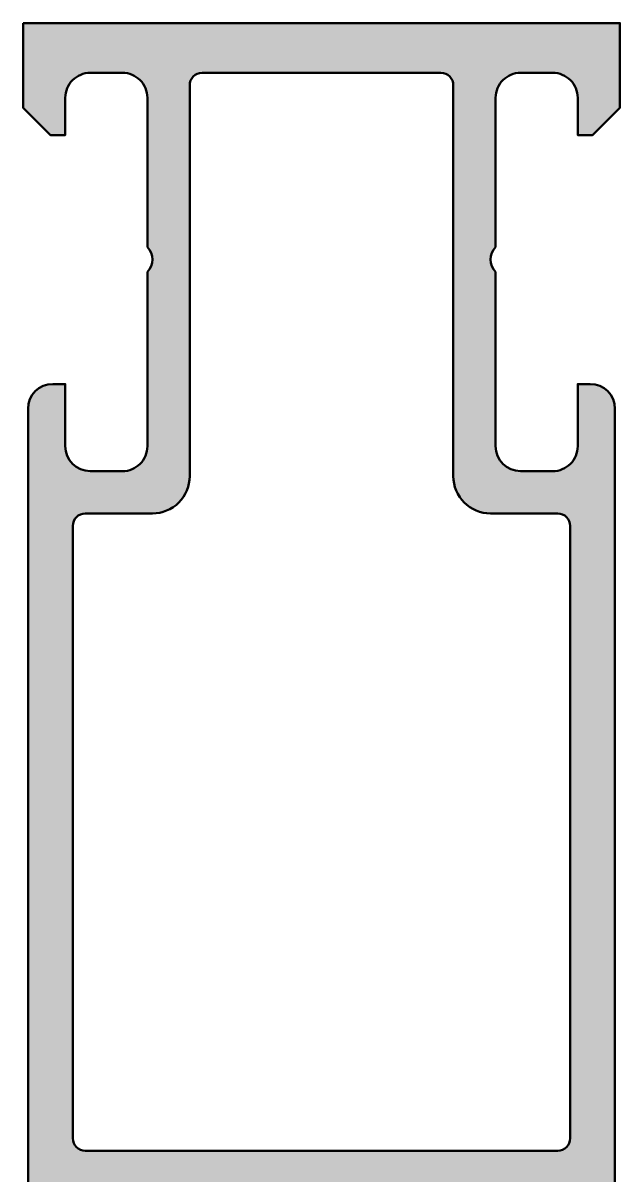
# Model space of a CAD drawing. Extents: x 0 to 84, y 0 to 99.8.
# Drawn here: x 30 to 54, y 53.49 to 99.8 of the extents above; entities that cross this region are included whole.
import ezdxf

# ---------------------------------------------------------------- set-up
doc = ezdxf.new("R2010")
doc.units = 0
doc.layers.add('0S-Alu contour', color=7, linetype='Continuous', lineweight=50)
doc.layers.add('0S-Alu hatch', color=252, linetype='Continuous', lineweight=25)

# ---------------------------------------------------------------- blocks, each defined once
blk = doc.blocks.new('430170__C984ED86_5670_4911_BBB0_9640000D8BF9_')
at = {"layer": '0S-Alu hatch'}
h = blk.add_hatch(color=256, dxfattribs=at)
edge = h.paths.add_edge_path()
edge.add_line((29.99999537859414, 99.79999999999998), (29.99999537859405, 96.40000000468203))
edge.add_line((29.99999537859405, 96.40000000468203), (31.09999537859402, 95.30000000468208))
edge.add_line((31.09999537859402, 95.30000000468208), (31.69999537859395, 95.30000000468206))
edge.add_line((31.69999537859395, 95.30000000468206), (31.69999537859395, 96.80000000468206))
edge.add_ellipse((32.69999537859396, 96.80000000468206), major_axis=(-1.000000000000007, 0), ratio=1, start_angle=269.99999999999716, end_angle=360, ccw=False)
edge.add_line((32.69999537859401, 97.80000000468206), (33.99999537859377, 97.80000000468206))
edge.add_ellipse((33.99999537859395, 96.80000000468186), major_axis=(-1.000000000000184, 0), ratio=1, start_angle=180, end_angle=270.0000000000106, ccw=False)
edge.add_line((34.99999537859414, 96.80000000468185), (34.99999537859414, 90.80000000468206))
edge.add_ellipse((34.47499537859414, 90.30000000468206), major_axis=(-0.7249999999999939, 0), ratio=1, start_angle=136.397181027296, end_angle=223.6028189727041, ccw=False)
edge.add_line((34.99999537859414, 89.80000000468208), (34.99999537859428, 82.80000000468203))
edge.add_ellipse((33.99999537859422, 82.8000000046821), major_axis=(-1.000000000000063, 0), ratio=1, start_angle=89.9999999999971, end_angle=180, ccw=False)
edge.add_line((33.99999537859417, 81.80000000468203), (32.69999537859381, 81.80000000468185))
edge.add_ellipse((32.69999537859396, 82.80000000468183), major_axis=(-1, 0), ratio=1, start_angle=0, end_angle=89.99999999999193, ccw=False)
edge.add_line((31.69999537859395, 82.80000000468186), (31.69999537859395, 85.30000000468206))
edge.add_line((31.69999537859395, 85.30000000468206), (31.1999953785939, 85.30000000468206))
edge.add_arc((31.19999537859396, 84.3000000046822), 0.9999999999998578, 90.00000000000365, 180)
edge.add_line((30.19999537859411, 84.3000000046822), (30.19999179956064, 51.77385694522051))
edge.add_line((30.19999179956064, 51.77385694522051), (30.19201551743471, 51.70173514519634))
edge.add_line((30.19201551743471, 51.70173514519634), (30.16570629475807, 51.63411118555963))
edge.add_line((30.16570629475807, 51.63411118555963), (30.12284464091006, 51.57556160191774))
edge.add_line((30.12284464091006, 51.57556160191774), (30.06633127165041, 51.53004881020064))
edge.add_line((30.06633127165041, 51.53004881020064), (29.99999079956074, 51.50065294521872))
edge.add_line((29.99999079956074, 51.50065294521872), (29.99999079956062, 49.62064194521055))
edge.add_line((29.99999079956062, 49.62064194521055), (30.007512425906, 49.55388566502358))
edge.add_line((30.007512425906, 49.55388566502358), (30.02970013918959, 49.4904768234744))
edge.add_line((30.02970013918959, 49.4904768234744), (30.06544135482001, 49.43359500465167))
edge.add_line((30.06544135482001, 49.43359500465167), (30.11294385900318, 49.38609250046915))
edge.add_line((30.11294385900318, 49.38609250046915), (30.16982567782473, 49.3503512848395))
edge.add_line((30.16982567782473, 49.3503512848395), (30.23323451937527, 49.32816357155518))
edge.add_line((30.23323451937527, 49.32816357155518), (30.29999079956174, 49.3206419452097))
edge.add_line((30.29999079956174, 49.3206419452097), (31.27996511860498, 49.32064194521029))
edge.add_line((31.27996511860498, 49.32064194521029), (31.35761083213374, 49.33086419732301))
edge.add_line((31.35761083213374, 49.33086419732301), (31.42996511860336, 49.36083432407442))
edge.add_line((31.42996511860336, 49.36083432407442), (31.49209715295906, 49.40850991085399))
edge.add_line((31.49209715295906, 49.40850991085399), (31.53977273973841, 49.47064194520969))
edge.add_line((31.53977273973841, 49.47064194520969), (31.56974286648993, 49.54299623168006))
edge.add_line((31.56974286648993, 49.54299623168006), (31.5799651186036, 49.62064194521068))
edge.add_line((31.5799651186036, 49.62064194521068), (31.57996511860349, 52.38063994521046))
edge.add_line((31.57996511860349, 52.38063994521046), (31.58405480474745, 52.41169647783405))
edge.add_line((31.58405480474745, 52.41169647783405), (31.5960424201504, 52.44063660271951))
edge.add_line((31.5960424201504, 52.44063660271951), (31.61511118733272, 52.46548848131081))
edge.add_line((31.61511118733272, 52.46548848131081), (31.63996185377148, 52.4845588281608))
edge.add_line((31.63996185377148, 52.4845588281608), (31.66890121660696, 52.49654828311353))
edge.add_line((31.66890121660696, 52.49654828311353), (31.69995748920975, 52.50063994335282))
edge.add_line((31.69995748920975, 52.50063994335282), (35.99997554211068, 52.50063994520978))
edge.add_line((35.99997554211068, 52.50063994520978), (36.111239119297, 52.48810956865002))
edge.add_line((36.111239119297, 52.48810956865002), (36.21692425097949, 52.4511332669644))
edge.add_line((36.21692425097949, 52.4511332669644), (36.31173072560496, 52.39156543744086))
edge.add_line((36.31173072560496, 52.39156543744086), (36.39090390679233, 52.31239346433179))
edge.add_line((36.39090390679233, 52.31239346433179), (36.45047318294086, 52.21758789865181))
edge.add_line((36.45047318294086, 52.21758789865181), (36.48745109725108, 52.11190333119469))
edge.add_line((36.48745109725108, 52.11190333119469), (36.49998317155796, 52.00063994522075))
edge.add_line((36.49998317155796, 52.00063994522075), (36.4999831715585, 51.300642996967))
edge.add_line((36.4999831715585, 51.300642996967), (35.11173854265211, 48.89611724013248))
edge.add_line((35.11173854265211, 48.89611724013248), (35.10140937816631, 48.86141803633648))
edge.add_line((35.10140937816631, 48.86141803633648), (35.10038845824936, 48.82522847837424))
edge.add_line((35.10038845824936, 48.82522847837424), (35.10874499918781, 48.79000214438137))
edge.add_line((35.10874499918781, 48.79000214438137), (35.1259124445691, 48.75812730788055))
edge.add_line((35.1259124445691, 48.75812730788055), (35.15072687664726, 48.73176501769951))
edge.add_line((35.15072687664726, 48.73176501769951), (35.18150592759675, 48.71270258328699))
edge.add_line((35.18150592759675, 48.71270258328699), (35.21616284060311, 48.70223239877581))
edge.add_line((35.21616284060311, 48.70223239877581), (35.25234794773407, 48.70106432129652))
edge.add_line((35.25234794773407, 48.70106432129652), (36.38591942162957, 48.94809872608988))
edge.add_line((36.38591942162957, 48.94809872608988), (37.4320412779564, 49.44973539271022))
edge.add_line((37.4320412779564, 49.44973539271022), (38.33438988565275, 50.17896599668145))
edge.add_line((38.33438988565275, 50.17896599668145), (39.04438242450793, 51.09652846232148))
edge.add_line((39.04438242450793, 51.09652846232148), (39.52379260418182, 52.15302084905736))
edge.add_line((39.52379260418182, 52.15302084905736), (39.57688533586516, 52.26703430340733))
edge.add_line((39.57688533586516, 52.26703430340733), (39.65674877251196, 52.36419261452832))
edge.add_line((39.65674877251196, 52.36419261452832), (39.75833011811945, 52.43834877514172))
edge.add_line((39.75833011811945, 52.43834877514172), (39.87520252909347, 52.4848110769132))
edge.add_line((39.87520252909347, 52.4848110769132), (39.99998375506583, 52.5006414710936))
edge.add_line((39.99998375506583, 52.5006414710936), (44.00000767739526, 52.5006414710943))
edge.add_line((44.00000767739526, 52.5006414710943), (44.12478890336312, 52.48481107691436))
edge.add_line((44.12478890336312, 52.48481107691436), (44.24166131433604, 52.43834877514297))
edge.add_line((44.24166131433604, 52.43834877514297), (44.34324265994611, 52.36419261452809))
edge.add_line((44.34324265994611, 52.36419261452809), (44.42310609659218, 52.26703430340724))
edge.add_line((44.42310609659218, 52.26703430340724), (44.47619882829722, 52.15302084903398))
edge.add_line((44.47619882829722, 52.15302084903398), (44.95560900794866, 51.09652846232179))
edge.add_line((44.95560900794866, 51.09652846232179), (45.66560154680276, 50.17896599668289))
edge.add_line((45.66560154680276, 50.17896599668289), (46.56795015450033, 49.44973539271106))
edge.add_line((46.56795015450033, 49.44973539271106), (47.61407201082654, 48.94809872609075))
edge.add_line((47.61407201082654, 48.94809872609075), (48.74764348472287, 48.70106432129687))
edge.add_line((48.74764348472287, 48.70106432129687), (48.78382859185261, 48.70223239877661))
edge.add_line((48.78382859185261, 48.70223239877661), (48.8184855048615, 48.71270258328815))
edge.add_line((48.8184855048615, 48.71270258328815), (48.84926455580957, 48.73176501769973))
edge.add_line((48.84926455580957, 48.73176501769973), (48.87407898788801, 48.75812730788076))
edge.add_line((48.87407898788801, 48.75812730788076), (48.89124643326868, 48.79000214438308))
edge.add_line((48.89124643326868, 48.79000214438308), (48.8996029742073, 48.82522847837615))
edge.add_line((48.8996029742073, 48.82522847837615), (48.89858205429099, 48.86141803633741))
edge.add_line((48.89858205429099, 48.86141803633741), (48.8882528898056, 48.89611724013057))
edge.add_line((48.8882528898056, 48.89611724013057), (47.50000826089866, 51.300642996967))
edge.add_line((47.50000826089866, 51.300642996967), (47.50000826089901, 52.00063994522202))
edge.add_line((47.50000826089901, 52.00063994522202), (47.51254033520642, 52.11190333119496))
edge.add_line((47.51254033520642, 52.11190333119496), (47.54951824951634, 52.21758789865424))
edge.add_line((47.54951824951634, 52.21758789865424), (47.60908752566486, 52.31239346433349))
edge.add_line((47.60908752566486, 52.31239346433349), (47.68826070685101, 52.39156543744075))
edge.add_line((47.68826070685101, 52.39156543744075), (47.78306718147696, 52.45113326696497))
edge.add_line((47.78306718147696, 52.45113326696497), (47.88875231316017, 52.48810956864989))
edge.add_line((47.88875231316017, 52.48810956864989), (48.0000158903474, 52.50063994521046))
edge.add_line((48.0000158903474, 52.50063994521046), (52.30003394324829, 52.5006399433535))
edge.add_line((52.30003394324829, 52.5006399433535), (52.33109021584802, 52.49654828311467))
edge.add_line((52.33109021584802, 52.49654828311467), (52.3600295786848, 52.48455882816158))
edge.add_line((52.3600295786848, 52.48455882816158), (52.38488024512399, 52.46548848131272))
edge.add_line((52.38488024512399, 52.46548848131272), (52.40394901230594, 52.44063660272013))
edge.add_line((52.40394901230594, 52.44063660272013), (52.41593662770923, 52.41169647783533))
edge.add_line((52.41593662770923, 52.41169647783533), (52.42002631385346, 52.38063994520794))
edge.add_line((52.42002631385346, 52.38063994520794), (52.42002631385343, 49.62064194521069))
edge.add_line((52.42002631385343, 49.62064194521069), (52.43024856596655, 49.54299623167923))
edge.add_line((52.43024856596655, 49.54299623167923), (52.4602186927177, 49.47064194521067))
edge.add_line((52.4602186927177, 49.47064194521067), (52.50789427949739, 49.40850991085515))
edge.add_line((52.50789427949739, 49.40850991085515), (52.57002631385429, 49.36083432407497))
edge.add_line((52.57002631385429, 49.36083432407497), (52.64238060032202, 49.33086419732382))
edge.add_line((52.64238060032202, 49.33086419732382), (52.72002631385295, 49.32064194521061))
edge.add_line((52.72002631385295, 49.32064194521061), (53.70000063289841, 49.32064194521064))
edge.add_line((53.70000063289841, 49.32064194521064), (53.76675691308334, 49.32816357155598))
edge.add_line((53.76675691308334, 49.32816357155598), (53.83016575463155, 49.35035128484007))
edge.add_line((53.83016575463155, 49.35035128484007), (53.88704757345458, 49.3860925004705))
edge.add_line((53.88704757345458, 49.3860925004705), (53.93455007763579, 49.43359500465222))
edge.add_line((53.93455007763579, 49.43359500465222), (53.97029129326724, 49.49047682347561))
edge.add_line((53.97029129326724, 49.49047682347561), (53.99247900655048, 49.55388566502276))
edge.add_line((53.99247900655048, 49.55388566502276), (54.00000063289623, 49.62064194521109))
edge.add_line((54.00000063289623, 49.62064194521109), (54.00000063289626, 51.5006529452192))
edge.add_line((54.00000063289626, 51.5006529452192), (53.93366016080635, 51.53004881020139))
edge.add_line((53.93366016080635, 51.53004881020139), (53.87714679154639, 51.57556160191735))
edge.add_line((53.87714679154639, 51.57556160191735), (53.83428513769904, 51.63411118555872))
edge.add_line((53.83428513769904, 51.63411118555872), (53.80797591502214, 51.70173514519693))
edge.add_line((53.80797591502214, 51.70173514519693), (53.79999963289616, 51.77385694521838))
edge.add_line((53.79999963289616, 51.77385694521838), (53.79999605385934, 84.30000000468206))
edge.add_arc((52.79999605385945, 84.30000000468218), 0.9999999999998863, 0, 89.99999999999349)
edge.add_line((52.79999605385957, 85.30000000468206), (52.29999605385957, 85.30000000468208))
edge.add_line((52.29999605385957, 85.30000000468208), (52.29999605385957, 82.80000000468195))
edge.add_ellipse((51.2999960538597, 82.80000000468203), major_axis=(-0.9999999999998721, 0), ratio=1, start_angle=89.99999999999272, end_angle=180, ccw=False)
edge.add_line((51.29999605385958, 81.80000000468218), (49.99999605385959, 81.80000000468203))
edge.add_ellipse((49.99999605385974, 82.80000000468218), major_axis=(-1.000000000000127, 0), ratio=1, start_angle=0, end_angle=89.99999999999102, ccw=False)
edge.add_line((48.99999605385962, 82.80000000468218), (48.99999605385962, 89.80000000468208))
edge.add_ellipse((49.52499605385961, 90.30000000468206), major_axis=(-0.7249999999999939, 0), ratio=1, start_angle=-43.602818972704085, end_angle=43.602818972704085, ccw=False)
edge.add_line((48.99999605385962, 90.80000000468206), (48.99999605385962, 96.80000000468206))
edge.add_ellipse((49.99999605385962, 96.80000000468206), major_axis=(-1.000000000000007, 0), ratio=1, start_angle=269.99999999999875, end_angle=360, ccw=False)
edge.add_line((49.99999605385965, 97.80000000468206), (51.29999605385958, 97.80000000468206))
edge.add_ellipse((51.29999605385958, 96.80000000468208), major_axis=(-0.9999999999999857, 0), ratio=1, start_angle=180, end_angle=270.0000000000004, ccw=False)
edge.add_line((52.29999605385957, 96.80000000468206), (52.29999605385957, 95.30000000468203))
edge.add_line((52.29999605385957, 95.30000000468203), (52.89999605385968, 95.30000000468206))
edge.add_line((52.89999605385968, 95.30000000468206), (53.99999605385959, 96.40000000468198))
edge.add_line((53.99999605385959, 96.40000000468198), (53.9999893626168, 99.8000669158048))
edge.add_line((53.9999893626168, 99.8000669158048), (29.99999537859414, 99.79999999999998))
edge = h.paths.add_edge_path()
edge.add_ellipse((37.19999080095725, 97.30000305643992), major_axis=(-0.5, 0), ratio=1, start_angle=270, end_angle=360, ccw=False)
edge.add_line((37.19999080095725, 97.80000305643993), (46.80000063149619, 97.80000305643993))
edge.add_ellipse((46.80000063149613, 97.3000030564398), major_axis=(-0.5000000000001137, 0), ratio=1, start_angle=180, end_angle=269.9999999999935, ccw=False)
edge.add_line((47.30000063149624, 97.30000305643976), (47.30000063149624, 81.59999542704539))
edge.add_arc((48.80000063149616, 81.59999542704539), 1.499999999999914, 180, 269.9999999999968)
edge.add_line((48.80000063149608, 80.09999542704546), (51.50000062777486, 80.09999542704546))
edge.add_ellipse((51.5000006277749, 79.59999542704543), major_axis=(-0.5000000000000285, 0), ratio=1, start_angle=180, end_angle=270.00000000000324, ccw=False)
edge.add_line((52.00000062777492, 79.59999542713595), (52.00000063138462, 55.00165886066965))
edge.add_ellipse((51.50000063138434, 55.00165886066966), major_axis=(-0.5000000000002894, 0), ratio=1, start_angle=90.00200304467222, end_angle=180, ccw=False)
edge.add_line((51.50001811124663, 54.50165886097491), (32.49999633826585, 54.50065372352029))
edge.add_ellipse((32.49997854910656, 55.00064147135667), major_axis=(-0.4999877481528437, 0), ratio=1, start_angle=0, end_angle=90.00203853744938, ccw=False)
edge.add_line((31.99999080095371, 55.00064147144718), (31.99999080467911, 79.59999542702717))
edge.add_ellipse((32.49999080469728, 79.59999542702717), major_axis=(-0.5000000000181615, 0), ratio=1, start_angle=270.0000000000098, end_angle=360, ccw=False)
edge.add_line((32.49999080469719, 80.09999542704531), (35.19999080096007, 80.09999542704534))
edge.add_arc((35.19999080096025, 81.59999542704531), 1.499999999999985, 269.999999999993, 360)
edge.add_line((36.69999080096024, 81.59999542704549), (36.69999080095725, 97.30000305643992))
at = {"layer": '0S-Alu contour', "color": 7}
for points in [[(52.29999605385957, 96.80000000468206), (52.29999605385957, 95.30000000468203), (52.89999605385968, 95.30000000468206), (53.99999605385959, 96.40000000468198), (53.9999893626168, 99.8000669158048), (29.99999537859414, 99.79999999999998)], [(29.99999537859414, 99.79999999999998), (29.99999537859405, 96.40000000468203), (31.09999537859402, 95.30000000468208), (31.69999537859395, 95.30000000468206), (31.69999537859395, 96.80000000468206)], [(32.69999537859401, 97.80000000468206), (33.99999537859377, 97.80000000468206)], [(37.19999080095725, 97.80000305643993), (46.80000063149619, 97.80000305643993)], [(49.99999605385965, 97.80000000468206), (51.29999605385958, 97.80000000468206)], [(36.69999080096024, 81.59999542704549), (36.69999080095725, 97.30000305643992)], [(47.30000063149624, 97.30000305643976), (47.30000063149624, 81.59999542704539)], [(34.99999537859414, 96.80000000468185), (34.99999537859414, 90.80000000468206)], [(48.99999605385962, 90.80000000468206), (48.99999605385962, 96.80000000468206)], [(34.99999537859414, 89.80000000468208), (34.99999537859428, 82.80000000468203)], [(48.99999605385962, 82.80000000468218), (48.99999605385962, 89.80000000468208)], [(31.69999537859395, 82.80000000468186), (31.69999537859395, 85.30000000468206), (31.1999953785939, 85.30000000468206)], [(52.79999605385957, 85.30000000468206), (52.29999605385957, 85.30000000468208), (52.29999605385957, 82.80000000468195)], [(30.19999537859411, 84.3000000046822), (30.19999179956064, 51.77385694522051), (30.19201551743471, 51.70173514519634), (30.16570629475807, 51.63411118555963), (30.12284464091006, 51.57556160191774), (30.06633127165041, 51.53004881020064), (29.99999079956074, 51.50065294521872), (29.99999079956062, 49.62064194521055), (30.007512425906, 49.55388566502358), (30.02970013918959, 49.4904768234744), (30.06544135482001, 49.43359500465167), (30.11294385900318, 49.38609250046915), (30.16982567782473, 49.3503512848395), (30.23323451937527, 49.32816357155518), (30.29999079956174, 49.3206419452097), (31.27996511860498, 49.32064194521029), (31.35761083213374, 49.33086419732301), (31.42996511860336, 49.36083432407442), (31.49209715295906, 49.40850991085399), (31.53977273973841, 49.47064194520969), (31.56974286648993, 49.54299623168006), (31.5799651186036, 49.62064194521068), (31.57996511860349, 52.38063994521046), (31.58405480474745, 52.41169647783405), (31.5960424201504, 52.44063660271951), (31.61511118733272, 52.46548848131081), (31.63996185377148, 52.4845588281608), (31.66890121660696, 52.49654828311353), (31.69995748920975, 52.50063994335282), (35.99997554211068, 52.50063994520978), (36.111239119297, 52.48810956865002), (36.21692425097949, 52.4511332669644), (36.31173072560496, 52.39156543744086), (36.39090390679233, 52.31239346433179), (36.45047318294086, 52.21758789865181), (36.48745109725108, 52.11190333119469), (36.49998317155796, 52.00063994522075), (36.4999831715585, 51.300642996967), (35.11173854265211, 48.89611724013248), (35.10140937816631, 48.86141803633648), (35.10038845824936, 48.82522847837424), (35.10874499918781, 48.79000214438137), (35.1259124445691, 48.75812730788055), (35.15072687664726, 48.73176501769951), (35.18150592759675, 48.71270258328699), (35.21616284060311, 48.70223239877581), (35.25234794773407, 48.70106432129652), (36.38591942162957, 48.94809872608988), (37.4320412779564, 49.44973539271022), (38.33438988565275, 50.17896599668145), (39.04438242450793, 51.09652846232148), (39.52379260418182, 52.15302084905736), (39.57688533586516, 52.26703430340733), (39.65674877251196, 52.36419261452832), (39.75833011811945, 52.43834877514172), (39.87520252909347, 52.4848110769132), (39.99998375506583, 52.5006414710936), (44.00000767739526, 52.5006414710943), (44.12478890336312, 52.48481107691436), (44.24166131433604, 52.43834877514297), (44.34324265994611, 52.36419261452809), (44.42310609659218, 52.26703430340724), (44.47619882829722, 52.15302084903398), (44.95560900794866, 51.09652846232179), (45.66560154680276, 50.17896599668289), (46.56795015450033, 49.44973539271106), (47.61407201082654, 48.94809872609075), (48.74764348472287, 48.70106432129687), (48.78382859185261, 48.70223239877661), (48.8184855048615, 48.71270258328815), (48.84926455580957, 48.73176501769973), (48.87407898788801, 48.75812730788076), (48.89124643326868, 48.79000214438308), (48.8996029742073, 48.82522847837615), (48.89858205429099, 48.86141803633741), (48.8882528898056, 48.89611724013057), (47.50000826089866, 51.300642996967), (47.50000826089901, 52.00063994522202), (47.51254033520642, 52.11190333119496), (47.54951824951634, 52.21758789865424), (47.60908752566486, 52.31239346433349), (47.68826070685101, 52.39156543744075), (47.78306718147696, 52.45113326696497), (47.88875231316017, 52.48810956864989), (48.0000158903474, 52.50063994521046), (52.30003394324829, 52.5006399433535), (52.33109021584802, 52.49654828311467), (52.3600295786848, 52.48455882816158), (52.38488024512399, 52.46548848131272), (52.40394901230594, 52.44063660272013), (52.41593662770923, 52.41169647783533), (52.42002631385346, 52.38063994520794), (52.42002631385343, 49.62064194521069), (52.43024856596655, 49.54299623167923), (52.4602186927177, 49.47064194521067), (52.50789427949739, 49.40850991085515), (52.57002631385429, 49.36083432407497), (52.64238060032202, 49.33086419732382), (52.72002631385295, 49.32064194521061), (53.70000063289841, 49.32064194521064), (53.76675691308334, 49.32816357155598), (53.83016575463155, 49.35035128484007), (53.88704757345458, 49.3860925004705), (53.93455007763579, 49.43359500465222), (53.97029129326724, 49.49047682347561), (53.99247900655048, 49.55388566502276), (54.00000063289623, 49.62064194521109), (54.00000063289626, 51.5006529452192), (53.93366016080635, 51.53004881020139), (53.87714679154639, 51.57556160191735), (53.83428513769904, 51.63411118555872), (53.80797591502214, 51.70173514519693), (53.79999963289616, 51.77385694521838), (53.79999605385934, 84.30000000468206)], [(33.99999537859417, 81.80000000468203), (32.69999537859381, 81.80000000468185)], [(51.29999605385958, 81.80000000468218), (49.99999605385959, 81.80000000468203)], [(32.49999080469719, 80.09999542704531), (35.19999080096007, 80.09999542704534)], [(48.80000063149608, 80.09999542704546), (51.50000062777486, 80.09999542704546)], [(31.99999080095371, 55.00064147144718), (31.99999080467911, 79.59999542702717)], [(52.00000062777492, 79.59999542713595), (52.00000063138462, 55.00165886066965)], [(51.50001811124663, 54.50165886097491), (32.49999633826585, 54.50065372352029)]]:
    blk.add_lwpolyline(points, dxfattribs=at)
at = {"layer": '0S-Alu contour', "color": 7, "extrusion": (0, 0, -1)}
for centre, radius, start, end in [((-32.69999537859396, 96.80000000468206), 1.000000000000007, 0, 90.00000000000286), ((-33.99999537859395, 96.80000000468186), 1.000000000000184, 89.99999999998941, 180), ((-37.19999080095725, 97.30000305643992), 0.5, 0, 90), ((-46.80000063149613, 97.3000030564398), 0.5000000000001137, 90.00000000000651, 180), ((-49.99999605385962, 96.80000000468206), 1.000000000000007, 0, 90.00000000000122), ((-51.29999605385958, 96.80000000468208), 0.9999999999999857, 89.99999999999959, 180), ((-34.47499537859414, 90.30000000468206), 0.7249999999999939, 136.3971810272959, 223.6028189727041), ((-49.52499605385961, 90.30000000468206), 0.7249999999999939, 316.3971810272959, 43.6028189727041), ((-32.69999537859396, 82.80000000468183), 1, 270.0000000000081, 0), ((-33.99999537859422, 82.8000000046821), 1.000000000000063, 180, 270.0000000000029), ((-49.99999605385974, 82.80000000468218), 1.000000000000127, 270.000000000009, 0), ((-51.2999960538597, 82.80000000468203), 0.9999999999998721, 180, 270.0000000000073), ((-32.49999080469728, 79.59999542702717), 0.5000000000181615, 0, 89.99999999999022), ((-51.5000006277749, 79.59999542704543), 0.5000000000000285, 89.99999999999675, 180), ((-32.49997854910656, 55.00064147135667), 0.4999877481528437, 269.9979614625506, 0), ((-51.50000063138434, 55.00165886066966), 0.5000000000002894, 180, 269.9979969553278)]:
    blk.add_arc(centre, radius, start, end, dxfattribs=at)
at = {"layer": '0S-Alu contour', "color": 7}
for centre, radius, start, end in [((31.19999537859396, 84.3000000046822), 0.9999999999998578, 90.00000000000365, 180), ((52.79999605385945, 84.30000000468218), 0.9999999999998863, 0, 89.99999999999349), ((35.19999080096025, 81.59999542704531), 1.499999999999985, 269.999999999993, 0), ((48.80000063149616, 81.59999542704539), 1.499999999999914, 180, 269.9999999999968)]:
    blk.add_arc(centre, radius, start, end, dxfattribs=at)
blk = doc.blocks.new('430550__79435F23_C7CA_4859_9056_727E7E06CE54_')
at = {"layer": '0S-Alu contour', "color": 7}
blk.add_blockref('430170__C984ED86_5670_4911_BBB0_9640000D8BF9_', (0, 0), dxfattribs=at)

msp = doc.modelspace()

# ---------------------------------------------------------------- block references
at = {"layer": '0S-Alu contour', "color": 7}
msp.add_blockref('430550__79435F23_C7CA_4859_9056_727E7E06CE54_', (0, 0), dxfattribs=at)

doc.saveas('drawing.dxf')
